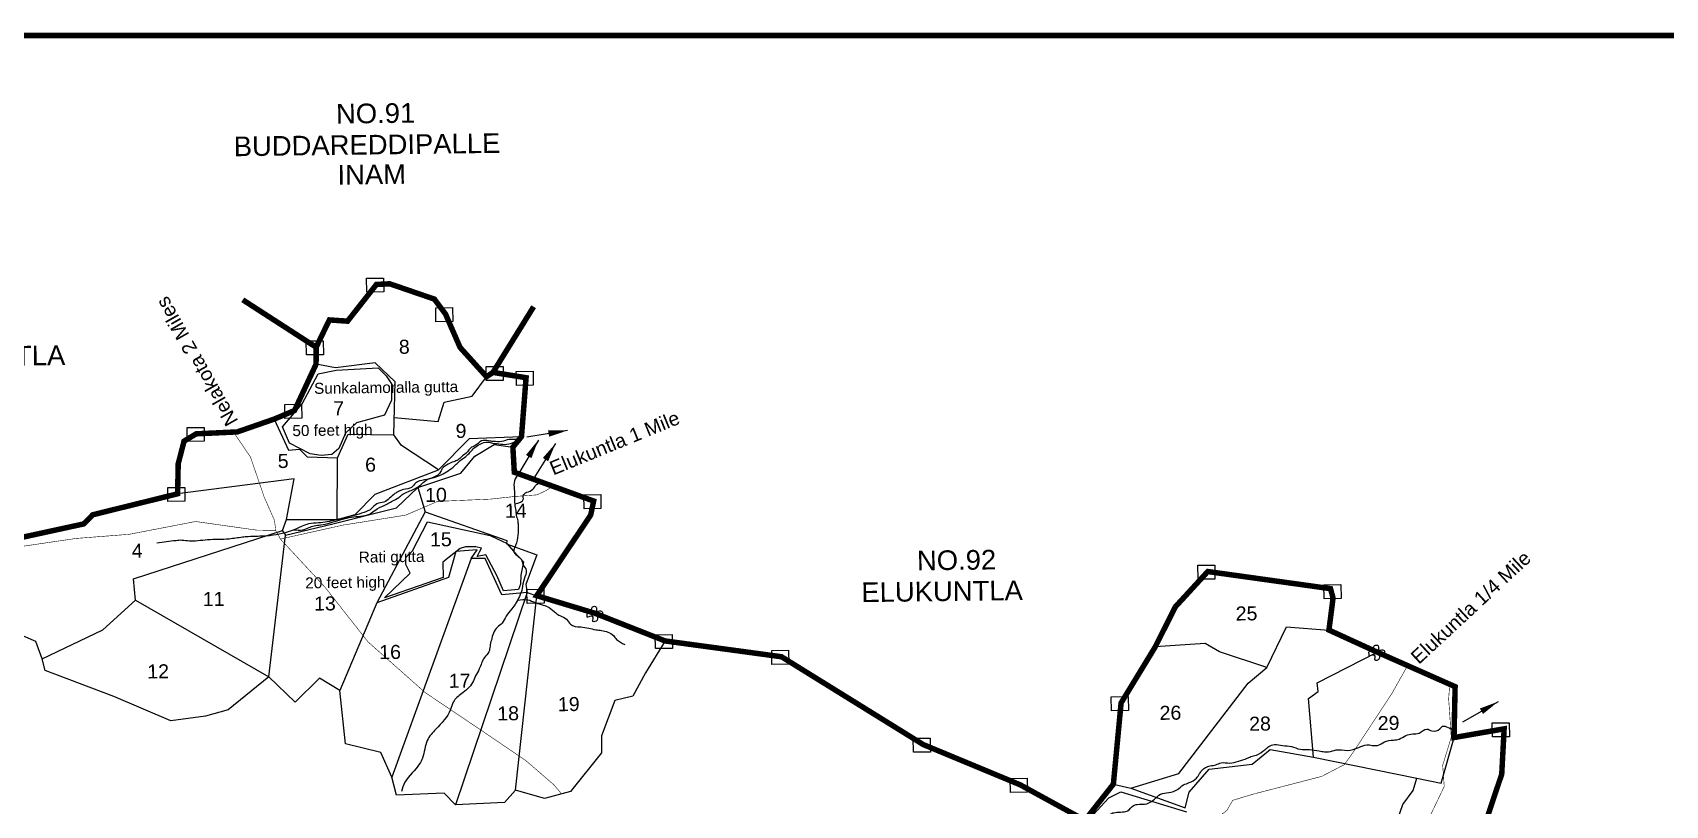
# Model space of a CAD drawing. Header units: feet. Extents: x 806214 to 813245, y 1575800 to 1585148.
# Drawn here: x 808677 to 811661, y 1583736 to 1585148 of the extents above; entities that cross this region are included whole.
import ezdxf
from ezdxf.enums import TextEntityAlignment as Align

# ---------------------------------------------------------------- set-up
doc = ezdxf.new("R2010")
doc.units = ezdxf.units.FT
doc.header["$LTSCALE"] = 15
doc.header["$MEASUREMENT"] = 0
doc.linetypes.add('HIDDEN2', pattern=[0.1875, 0.125, -0.0625])
for name, color, linetype in [('HILL', 17, 'Continuous'), ('PLOT', 7, 'Continuous'), ('PLOT NO', 7, 'Continuous'), ('ROADS', 6, 'Continuous'), ('TANKS-STREAM', 4, 'Continuous'), ('TEXT', 1, 'Continuous'), ('VILLAGE STONES', 240, 'Continuous')]:
    doc.layers.add(name, color=color, linetype=linetype)
doc.layers.add('VILLAGE BOUNDRY', color=5, linetype='HIDDEN2', lineweight=100)
doc.styles.get("Standard").update_dxf_attribs({"font": 'arial.ttf'})
doc.linetypes.add('DOTS', pattern='A,1e-06,-3,["●",Standard,S=3,R=0,X=-1.25,Y=-1.25],-3', length=6.000001)
doc.dimstyles.get("Standard").update_dxf_attribs({"dimtxt": 0.18, "dimasz": 35, "dimexe": 0.18, "dimexo": 0.0625, "dimgap": 0.09, "dimtad": 0, "dimtih": 1, "dimtoh": 1, "dimdec": 4, "dimzin": 0, "dimdsep": 46, "dimtxsty": 'Standard', "dimcen": 0.09, "dimadec": 0, "dimazin": 0, "dimtfac": 1, "dimtdec": 4, "dimtofl": 0, "dimtmove": 0, "dimatfit": 3, "dimfxl": 1, "dimtolj": 1, "dimtzin": 0, "dimarcsym": 0})

msp = doc.modelspace()

# ---------------------------------------------------------------- linework, layer by layer
at = {"layer": 'HILL', "lineweight": -2}
for points in [[(809198.3, 1584524.1), (809231.4, 1584531.3), (809308.3, 1584535.5), (809322.9, 1584520.9), (809332.5, 1584506.2), (809332.5, 1584476), (809319.4, 1584448.5), (809268.7, 1584434.6), (809248.6, 1584416), (809236.4, 1584387.9), (809223.4, 1584377), (809203.9, 1584375.2), (809184, 1584378.3), (809146, 1584397.7), (809133.1, 1584427.3), (809169.3, 1584469.2), (809198.3, 1584524.1)], [(809398.5, 1584254.1), (809512.7, 1584229), (809534.9, 1584218.6), (809542.4, 1584215.1), (809555.9, 1584199.9), (809573.8, 1584180.7), (809568.9, 1584156.6), (809568.3, 1584140.3), (809564.7, 1584130.3), (809551.2, 1584129.2), (809537.1, 1584127.9), (809525.2, 1584155.6), (809505, 1584193.9), (809489.1, 1584190.7), (809493, 1584198.8), (809497.2, 1584205.5), (809486.6, 1584208.5), (809467.4, 1584208.1), (809458, 1584205.2), (809426.4, 1584180.5), (809427.1, 1584152), (809319.9, 1584115.3), (809366.6, 1584160.2), (809358.6, 1584175.7), (809358.7, 1584188.8), (809371.1, 1584200.9), (809398.5, 1584254.1)], [(810615.1, 1583718.5), (810643.3, 1583749.9), (810665.3, 1583760.9)], [(810665.3, 1583760.9), (810785.3, 1583724.3)]]:
    msp.add_lwpolyline(points, dxfattribs=at)
at = {"layer": 'PLOT', "lineweight": -2}
for points in [[(809570, 1584409.5), (809474.2, 1584405.8), (809418.4, 1584348.9), (809350.7, 1584393.4), (809336.4, 1584412.8), (809339.3, 1584509.7), (809302.3, 1584544.5), (809230, 1584535.3), (809194.6, 1584542)], [(809337.4, 1584444.7), (809417.7, 1584437.1), (809428.9, 1584472.6), (809479.9, 1584483.2), (809506.1, 1584519)], [(809118, 1584441.6), (809143.9, 1584384.9), (809164, 1584386.8), (809178.3, 1584372.9), (809233.9, 1584371), (809253.4, 1584413.9), (809336.4, 1584412.8)], [(809133.2, 1584237.4), (809138.5, 1584229.4), (809224.9, 1584250.1), (809341.5, 1584279.7), (809380.4, 1584316.6), (809459.3, 1584342.7), (809484.5, 1584373.9), (809520.2, 1584395), (809554.3, 1584390.4)], [(809140.6, 1584258.4), (809233.2, 1584258.4), (809233.9, 1584371)], [(809233.2, 1584258.4), (809266.2, 1584267.3), (809302.5, 1584304.5), (809418.4, 1584348.9)], [(808693.9, 1584003.4), (808804.7, 1584056.6), (808864.4, 1584110.6), (808860.8, 1584149.5), (809133.4, 1584237.9), (809140.6, 1584258.4), (809154.3, 1584332.6), (808941.5, 1584305.1)], [(809380.4, 1584316.6), (809393.9, 1584272.2), (809305.6, 1584105.7), (809238.3, 1583945.8)], [(809393.9, 1584272.2), (809543.1, 1584219.8), (809542.9, 1584213.6), (809598.1, 1584193.4), (809577.8, 1584139.7), (809580.6, 1584124.6), (809597.9, 1584119)], [(808864.4, 1584110.6), (809108, 1583970.8), (809138.5, 1584229.4)], [(809580.6, 1584124.6), (809534, 1584120.7), (809503.7, 1584186.7), (809478.3, 1584186.7), (809488.8, 1584202.7), (809450, 1584199.9), (809436.4, 1584152.5), (809305.6, 1584105.7)], [(809478.3, 1584186.7), (809332.8, 1583787.4)], [(809580.6, 1584124.6), (809449.3, 1583736.8)], [(809559, 1583763.5), (809597.9, 1584119)], [(809832.5, 1584036.3), (809796.5, 1583978.3), (809773.3, 1583935.4), (809740.4, 1583927.4), (809716.4, 1583862.7), (809716.4, 1583831.6), (809659.4, 1583761.5), (809612.1, 1583748.6), (809559, 1583763.5), (809538.9, 1583741.4), (809449.3, 1583736.8), (809428.9, 1583758.2), (809341.3, 1583754.8), (809332.8, 1583787.4), (809312.8, 1583832.7), (809248.4, 1583848.3), (809238.3, 1583945.8), (809201.1, 1583968.2), (809156.5, 1583924.6), (809108, 1583970.8), (809033.8, 1583910.7), (808992.2, 1583898.9), (808929.3, 1583890.2), (808825.2, 1583934.7), (808699.3, 1583982.4), (808693.9, 1584003.4), (808682.5, 1584035.5), (808641.4, 1584053)], [(810651.8, 1583774.7), (810683.7, 1583767.2), (810771.5, 1583794.4), (810898.2, 1583959), (810932.4, 1583987.8), (810968.3, 1584062.2), (811045.8, 1584056.2)], [(810683.7, 1583767.2), (810783.2, 1583731.5), (810790.1, 1583760.3), (810826.9, 1583802.1), (810905.3, 1583810.9), (810938.1, 1583838.1), (811017.4, 1583824.1), (811008.6, 1583931.3), (811026.2, 1583943.9), (811024, 1583959.9), (811134.1, 1584015.8)], [(810932.4, 1583987.8), (810846, 1584016.7), (810819.6, 1584031.4), (810728.2, 1584025.3)], [(811017.4, 1583824.1), (811206.7, 1583785.4), (811250.8, 1583776.4), (811274.4, 1583859.8)], [(811013.6, 1583504.9), (811041.3, 1583474.3), (811067.7, 1583522.6), (811079.9, 1583576.6), (811101.5, 1583581), (811150.4, 1583649.5), (811181.1, 1583737.7), (811199.5, 1583763.3), (811206.7, 1583785.4)]]:
    msp.add_lwpolyline(points, dxfattribs=at)
at = {"layer": 'PLOT NO', "color": 5, "linetype": 'Continuous', "lineweight": -2, "const_width": 10.2}
msp.add_lwpolyline([(813239.9, 1576334.5), (806218.8, 1576334.5), (806218.8, 1585142.5), (813239.9, 1585142.5)], close=True, dxfattribs=at)
at = {"layer": 'ROADS', "linetype": 'DOTS', "lineweight": -2, "ltscale": 0.15, "const_width": 1}
for points in [[(809045.7, 1584414.9), (809074.8, 1584372.1), (809099.7, 1584299.2), (809118.6, 1584256.5), (809120.8, 1584238.3), (809129.4, 1584222.5), (809210.6, 1584134.9), (809289.5, 1584034.6), (809394.1, 1583941.9), (809495.8, 1583873.5), (809578.1, 1583817.6), (809629.1, 1583773.6), (809643.2, 1583757)], [(808303.9, 1584153.9), (808409.6, 1584164.2), (808484.6, 1584183.7), (808600.4, 1584200.7), (808756.1, 1584223.6), (808853, 1584231.1), (808974.4, 1584254.5), (809086.4, 1584238.7), (809120.8, 1584238.3), (809129.4, 1584222.5), (809243.2, 1584247.8), (809358.5, 1584266.2), (809416.9, 1584291.3), (809513.3, 1584295.4), (809557.3, 1584300.2), (809598.3, 1584303.2), (809613.8, 1584310.5), (809631.3, 1584321.2)], [(811189.6, 1583991.3), (811160.6, 1583939.9), (811092.2, 1583836), (811074.2, 1583810.5), (811032.8, 1583788.9), (810907.7, 1583756.5), (810869.9, 1583745.1), (810859.6, 1583727.1), (810828.9, 1583703), (810781.3, 1583668.5), (810770.9, 1583658.4), (810772.8, 1583646.3), (810767.2, 1583621.1), (810721.1, 1583579), (810663, 1583530.9), (810595.5, 1583486.7), (810552.2, 1583469.7), (810529.7, 1583446.1), (810429.3, 1583311.6)], [(811007.4, 1582989.3), (811012.8, 1583101.8), (811013.5, 1583130.2), (810997.5, 1583169.8), (811006.9, 1583200.2), (811019.2, 1583240.4), (811047.1, 1583285.7), (811099.5, 1583380.8), (811130.7, 1583455.1), (811164.4, 1583511.7), (811192.1, 1583636.2), (811256.5, 1583770.4), (811253.7, 1583809.4), (811269.4, 1583860.4), (811264.6, 1583930.5), (811266.5, 1583957.1)]]:
    msp.add_lwpolyline(points, dxfattribs=at)
at = {"layer": 'TANKS-STREAM', "lineweight": -2}
for points in [[(809564.9, 1584403.7), (809547.6, 1584404.2), (809533.5, 1584400.7), (809518.9, 1584400.7), (809509.8, 1584401.7), (809497.1, 1584402), (809485.4, 1584393.1), (809476.9, 1584388.8), (809471.2, 1584381.9), (809460.1, 1584372.5), (809454, 1584367.1), (809446.1, 1584363.7), (809435.8, 1584359.2), (809425.1, 1584351.3), (809422.2, 1584345.5), (809392.6, 1584330.5), (809376.3, 1584324.6), (809368.9, 1584316.7), (809354.4, 1584313.1), (809345.3, 1584309.2), (809338.5, 1584305.4), (809318.7, 1584290.1), (809305.7, 1584286.6), (809295.3, 1584277.6), (809286.7, 1584272.7), (809268.7, 1584266.9), (809230.8, 1584257.4), (809199.2, 1584251.8), (809180.9, 1584250), (809169.4, 1584246.1), (809159.8, 1584241.8), (809116.1, 1584229.3), (809088.2, 1584227.4), (809070.4, 1584226.7), (809060, 1584225.7), (809035.5, 1584222.5), (808996.4, 1584220.9), (808978.3, 1584219.2), (808963.1, 1584218.7), (808949.4, 1584220.1), (808938.6, 1584219.5), (808903.7, 1584214.9)], [(809154.1, 1584239.5), (809169.8, 1584239.3), (809181.7, 1584243.6), (809191, 1584246.5), (809203.5, 1584248.5), (809262.9, 1584262.9), (809295.8, 1584270.1), (809306.2, 1584277.8), (809323.7, 1584286), (809332.6, 1584291.1), (809346, 1584298.5), (809351.2, 1584303), (809371.1, 1584312.4), (809387.8, 1584323.2), (809398.4, 1584331.6), (809407.5, 1584334.2), (809419.9, 1584338.3), (809445.1, 1584353.9), (809459.9, 1584367.3), (809468, 1584373.1), (809483.8, 1584388.9), (809494.6, 1584396.1), (809508.6, 1584399.6), (809517.2, 1584397.7), (809528.3, 1584396.5), (809543.2, 1584395.6), (809557.1, 1584399.9)], [(809565.1, 1584342.1), (809557, 1584328.9), (809556.8, 1584313.2), (809557.3, 1584300.2), (809557.6, 1584285.8), (809559.4, 1584274.9), (809560.4, 1584265.8), (809563.2, 1584255.8), (809563.7, 1584248.4), (809559, 1584210.6), (809555.9, 1584199.9), (809569.8, 1584185), (809572.9, 1584175.9), (809578.7, 1584165.1), (809574.6, 1584149.4), (809571.3, 1584131.9), (809566.3, 1584117.5), (809552.2, 1584094.7), (809541.9, 1584081.5), (809534.6, 1584068.7), (809526, 1584061.7), (809514.9, 1584037.8), (809512.5, 1584026.9), (809510.4, 1584016.4), (809502.3, 1584005.8), (809492.9, 1583985.2), (809486.1, 1583972.5), (809480.6, 1583960.2), (809460.8, 1583940), (809445.3, 1583924.7), (809440.2, 1583910.9), (809413.6, 1583875.1), (809397.8, 1583854.4), (809389, 1583822.3), (809383.9, 1583811.7), (809356.8, 1583778.3), (809350.5, 1583761.2)], [(809557.4, 1584286.8), (809573.6, 1584295.8), (809573.2, 1584301.4), (809590.7, 1584313.3), (809597.5, 1584322.1), (809612.7, 1584324.3)], [(809563, 1584111), (809581.6, 1584111.6), (809595.5, 1584106.3), (809609.6, 1584101.7), (809620.7, 1584097.2), (809632.7, 1584087.4), (809640.3, 1584082.6), (809652.3, 1584075.8), (809659.5, 1584066.7), (809678.4, 1584061.8), (809692.8, 1584059.8), (809705.8, 1584056.8), (809716.3, 1584055.5), (809737.9, 1584046), (809743.9, 1584039.1), (809758.6, 1584029.6)], [(810599.8, 1583703.8), (810618.3, 1583705.2), (810625.4, 1583708), (810633.9, 1583712.3), (810646, 1583719.8), (810652.8, 1583722.5), (810658.3, 1583723.2), (810665.1, 1583723.7), (810677.5, 1583725.9), (810688.7, 1583735.5), (810695.3, 1583737.6), (810712.8, 1583738.9), (810726.9, 1583747.5), (810737.8, 1583756.2), (810753.2, 1583759.5), (810768.9, 1583764.9), (810780, 1583773.2), (810790.6, 1583777.4), (810803.5, 1583785.4), (810809.5, 1583794), (810813.6, 1583799.9), (810820, 1583804.9), (810828.6, 1583808.2), (810839.2, 1583810), (810849.1, 1583813.6), (810863.9, 1583813.3), (810880.6, 1583816.6), (810896.3, 1583822), (810902.9, 1583824.9), (810913.1, 1583827.8), (810928.6, 1583837.6), (810936, 1583843.5), (810946.1, 1583847.1), (810961.2, 1583845.2), (810977.3, 1583843.3), (810993, 1583838.4), (811010.4, 1583838), (811027.7, 1583835.3), (811037.7, 1583833.9), (811045.1, 1583833.5), (811058.9, 1583837.3), (811079.2, 1583836.2), (811100.3, 1583841.6), (811115.3, 1583846.4), (811134.5, 1583845.4), (811147.4, 1583851.9), (811163.5, 1583855.3), (811174.4, 1583857.1), (811186.4, 1583863.5), (811199, 1583866.4), (811210.5, 1583868.1), (811224.7, 1583875.4), (811234.1, 1583871.8), (811248.3, 1583875.8), (811253.4, 1583880.3), (811263.4, 1583878.3), (811274.7, 1583872.1)]]:
    msp.add_spline(points, degree=3, dxfattribs=at)
at = {"layer": 'VILLAGE BOUNDRY', "lineweight": -2, "ltscale": 10, "const_width": 10}
for points in [[(808656.8, 1584225.5), (808769.9, 1584250.1), (808786.4, 1584266.8), (808941.5, 1584305.1), (808942.6, 1584360), (808953.3, 1584401.3), (808975.5, 1584414.7), (809050.6, 1584418.2), (809118, 1584441.6), (809155.1, 1584457.2), (809194.6, 1584542), (809194.7, 1584572.9), (809218.9, 1584622.8), (809252.1, 1584620.5), (809304.9, 1584687.6), (809329.2, 1584688.8), (809410.8, 1584660.8), (809431.1, 1584633.7), (809457.7, 1584572.6), (809506.1, 1584519), (809517.9, 1584526.9), (809578.4, 1584517.2), (809570, 1584409.5), (809554.3, 1584390.4), (809556.9, 1584344.5), (809701.9, 1584291.9), (809696.5, 1584266.3), (809597.9, 1584119), (809703.9, 1584087), (809832.5, 1584036.3), (810045.3, 1584007.4), (810304.1, 1583847.1), (810481.4, 1583773.5), (810599.8, 1583708.7), (810651.8, 1583774.7), (810665.9, 1583923), (810728.2, 1584025.3), (810764.9, 1584098.4), (810824.3, 1584163.1), (811048.7, 1584131.8), (811053.3, 1584114.6), (811045.8, 1584056.2), (811134.1, 1584015.8), (811276.4, 1583952.8), (811274.4, 1583859.8), (811366, 1583875.7), (811361.6, 1583792.9), (811330.8, 1583700.9)], [(809194.7, 1584572.9), (809060.6, 1584659.5)], [(809517.9, 1584526.9), (809592.2, 1584646.9)]]:
    msp.add_lwpolyline(points, dxfattribs=at)
at = {"layer": 'VILLAGE STONES', "lineweight": -2}
for points in [[(809286.9, 1584698.9), (809317.8, 1584699.3), (809318.2, 1584673.9), (809287.2, 1584673.5)], [(809413.2, 1584645.1), (809444.1, 1584645.5), (809444.4, 1584620), (809413.5, 1584619.6)], [(809176.7, 1584584.3), (809207.7, 1584584.7), (809208, 1584559.2), (809177, 1584558.8)], [(809505.4, 1584537.4), (809536.3, 1584537.8), (809536.6, 1584512.3), (809505.7, 1584511.9)], [(809560.4, 1584528.6), (809591.3, 1584529), (809591.6, 1584503.5), (809560.7, 1584503.1)], [(809137.2, 1584468.5), (809168.1, 1584468.9), (809168.4, 1584443.4), (809137.5, 1584443)], [(808958.9, 1584426.1), (808989.8, 1584426.5), (808990.2, 1584401), (808959.2, 1584400.6)], [(808923.6, 1584316.5), (808954.5, 1584316.9), (808954.8, 1584291.4), (808923.9, 1584291)], [(809684, 1584303.3), (809714.9, 1584303.7), (809715.2, 1584278.2), (809684.3, 1584277.8)], [(810806.3, 1584174.5), (810837.2, 1584174.9), (810837.5, 1584149.4), (810806.6, 1584149)], [(809579.9, 1584130.4), (809610.9, 1584130.8), (809611.2, 1584105.3), (809580.2, 1584104.9)], [(811036.6, 1584139), (811067.5, 1584139.4), (811067.9, 1584113.9), (811036.9, 1584113.5)], [(809814.5, 1584047.7), (809845.4, 1584048.1), (809845.8, 1584022.6), (809814.8, 1584022.2)], [(810027.3, 1584018.8), (810058.2, 1584019.2), (810058.6, 1583993.7), (810027.6, 1583993.3)], [(810647.9, 1583934.3), (810678.8, 1583934.7), (810679.2, 1583909.3), (810648.2, 1583908.9)], [(811344.2, 1583886.4), (811375.1, 1583886.8), (811375.5, 1583861.3), (811344.5, 1583860.9)], [(810286.1, 1583858.4), (810317.1, 1583858.8), (810317.4, 1583833.3), (810286.5, 1583832.9)], [(810463.4, 1583784.9), (810494.4, 1583785.3), (810494.7, 1583759.8), (810463.8, 1583759.4)]]:
    msp.add_lwpolyline(points, close=True, dxfattribs=at)
for points in [[(809690.2, 1584079.7), (809691.8, 1584089.2), (809696.4, 1584089), (809700, 1584098.6), (809706.7, 1584098.2), (809707.1, 1584090.2), (809714.6, 1584091.2), (809718.4, 1584087.2), (809710.3, 1584083.3), (809708.2, 1584074.3), (809700.7, 1584071.9), (809699.9, 1584081.3), (809690.2, 1584079.7), (809690.4, 1584079.8)], [(811119.5, 1584008.8), (811121, 1584018.3), (811125.6, 1584018.1), (811129.2, 1584027.7), (811136, 1584027.2), (811136.4, 1584019.3), (811143.9, 1584020.3), (811147.7, 1584016.3), (811139.5, 1584012.4), (811137.4, 1584003.4), (811130, 1584001), (811129.2, 1584010.4), (811119.5, 1584008.8), (811119.7, 1584008.9)]]:
    msp.add_spline(points, degree=3, dxfattribs=at)

# ---------------------------------------------------------------- texts
at = {"layer": 'PLOT NO', "linetype": 'Continuous', "lineweight": -2}
for s, rotation, p in [('Nelakota 2 Miles', 119.5464, (809053, 1584438.2)), ('Elukuntla 1 Mile', 22.2316, (809628.1, 1584338.5)), ('Elukuntla 1/4 Mile', 42.8112, (811210.1, 1583992.4))]:
    msp.add_text(s, height=25.62, rotation=rotation, dxfattribs=at).set_placement(p)
at = {"layer": 'PLOT NO', "lineweight": -2}
for s, height, p in [('8', 25.6, (809355.8, 1584573.8)), ('7', 25.6, (809235.9, 1584461.4)), ('9', 25.6, (809459.5, 1584420)), ('5', 25.6, (809134.4, 1584365.1)), ('6', 25.6, (809294.1, 1584358.4)), ('10', 25.62, (809413.7, 1584303.2)), ('14', 25.62, (809559.6, 1584274.3)), ('4', 25.6, (808867.6, 1584201.2)), ('15', 25.62, (809422.6, 1584221.9)), ('11', 25.62, (809007.3, 1584112.9)), ('13', 25.62, (809210.7, 1584104.8)), ('25', 25.62, (810895.2, 1584086.6)), ('16', 25.62, (809329.8, 1584016.1)), ('12', 25.62, (808905.9, 1583980.7)), ('17', 25.62, (809456.9, 1583963.6)), ('18', 25.62, (809545.6, 1583904)), ('19', 25.62, (809656.4, 1583920.9)), ('26', 25.62, (810756.1, 1583905.1)), ('28', 25.62, (810919.8, 1583885.2)), ('29', 25.62, (811154.8, 1583886.4))]:
    msp.add_text(s, height=height, rotation=0.7338, dxfattribs=at).set_placement(p, align=Align.MIDDLE_CENTER)
at = {"layer": 'TEXT', "lineweight": -2}
for s, height, p in [('NO.91', 35.87, (809231.2, 1584981.4)), ('BUDDAREDDIPALLE', 35.868, (809044.3, 1584921.8)), ('INAM', 35.87, (809233.9, 1584869.9)), ('ELUKUNTLA', 35.87, (808441.3, 1584536.7)), ('NO.92', 35.87, (810293, 1584165.2)), ('ELUKUNTLA', 35.87, (810191.4, 1584107.2))]:
    msp.add_text(s, height=height, rotation=0.7338, dxfattribs=at).set_placement(p)
at = {"layer": 'TEXT', "color": 7, "lineweight": -2}
for s, height, p in [('Sunkalamoralla gutta', 20.074, (809191, 1584487.7)), ('50 feet high', 20.074, (809151.4, 1584410.4)), ('Rati gutta', 20.07, (809272.7, 1584179.3)), ('20 feet high', 20.074, (809174.9, 1584132.2))]:
    msp.add_text(s, height=height, rotation=0.7338, dxfattribs=at).set_placement(p)

# ---------------------------------------------------------------- leaders
at = {"layer": 'VILLAGE BOUNDRY', "linetype": 'Continuous', "lineweight": -2}
for points in [[(809600.8, 1584403.4), (809562.9, 1584338.3)], [(809654.1, 1584420.8), (809579.8, 1584408.7)], [(809632.4, 1584397.3), (809592.6, 1584333.4)], [(811354.9, 1583925.3), (811289.6, 1583887.9)]]:
    msp.add_leader(points, dimstyle='Standard', override={"dimgap": 0.09, "dimtad": 0}, dxfattribs=at)

doc.saveas('drawing.dxf')
